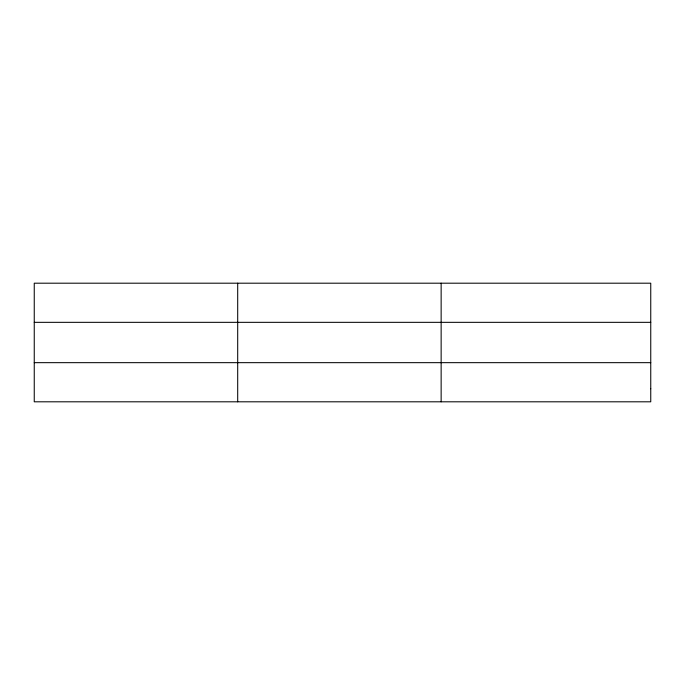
<?xml version="1.0" encoding="UTF-8"?>
<svg xmlns="http://www.w3.org/2000/svg" width="685" height="685" viewBox="0 0 685 685"><rect width="100%" height="100%" fill="white"/><g stroke="black" fill="none" stroke-linecap="round" stroke-linejoin="round"><path stroke-width="1.03" d="M237.695 283.196L237.695 401.804M441.14 283.196L441.14 401.804M34.25 322.335L650.75 322.335M34.25 362.665L650.75 362.665M650.75 388.755L650.75 401.804L34.25 401.804L34.25 283.196L650.75 283.196L650.75 388.755"/></g></svg>
